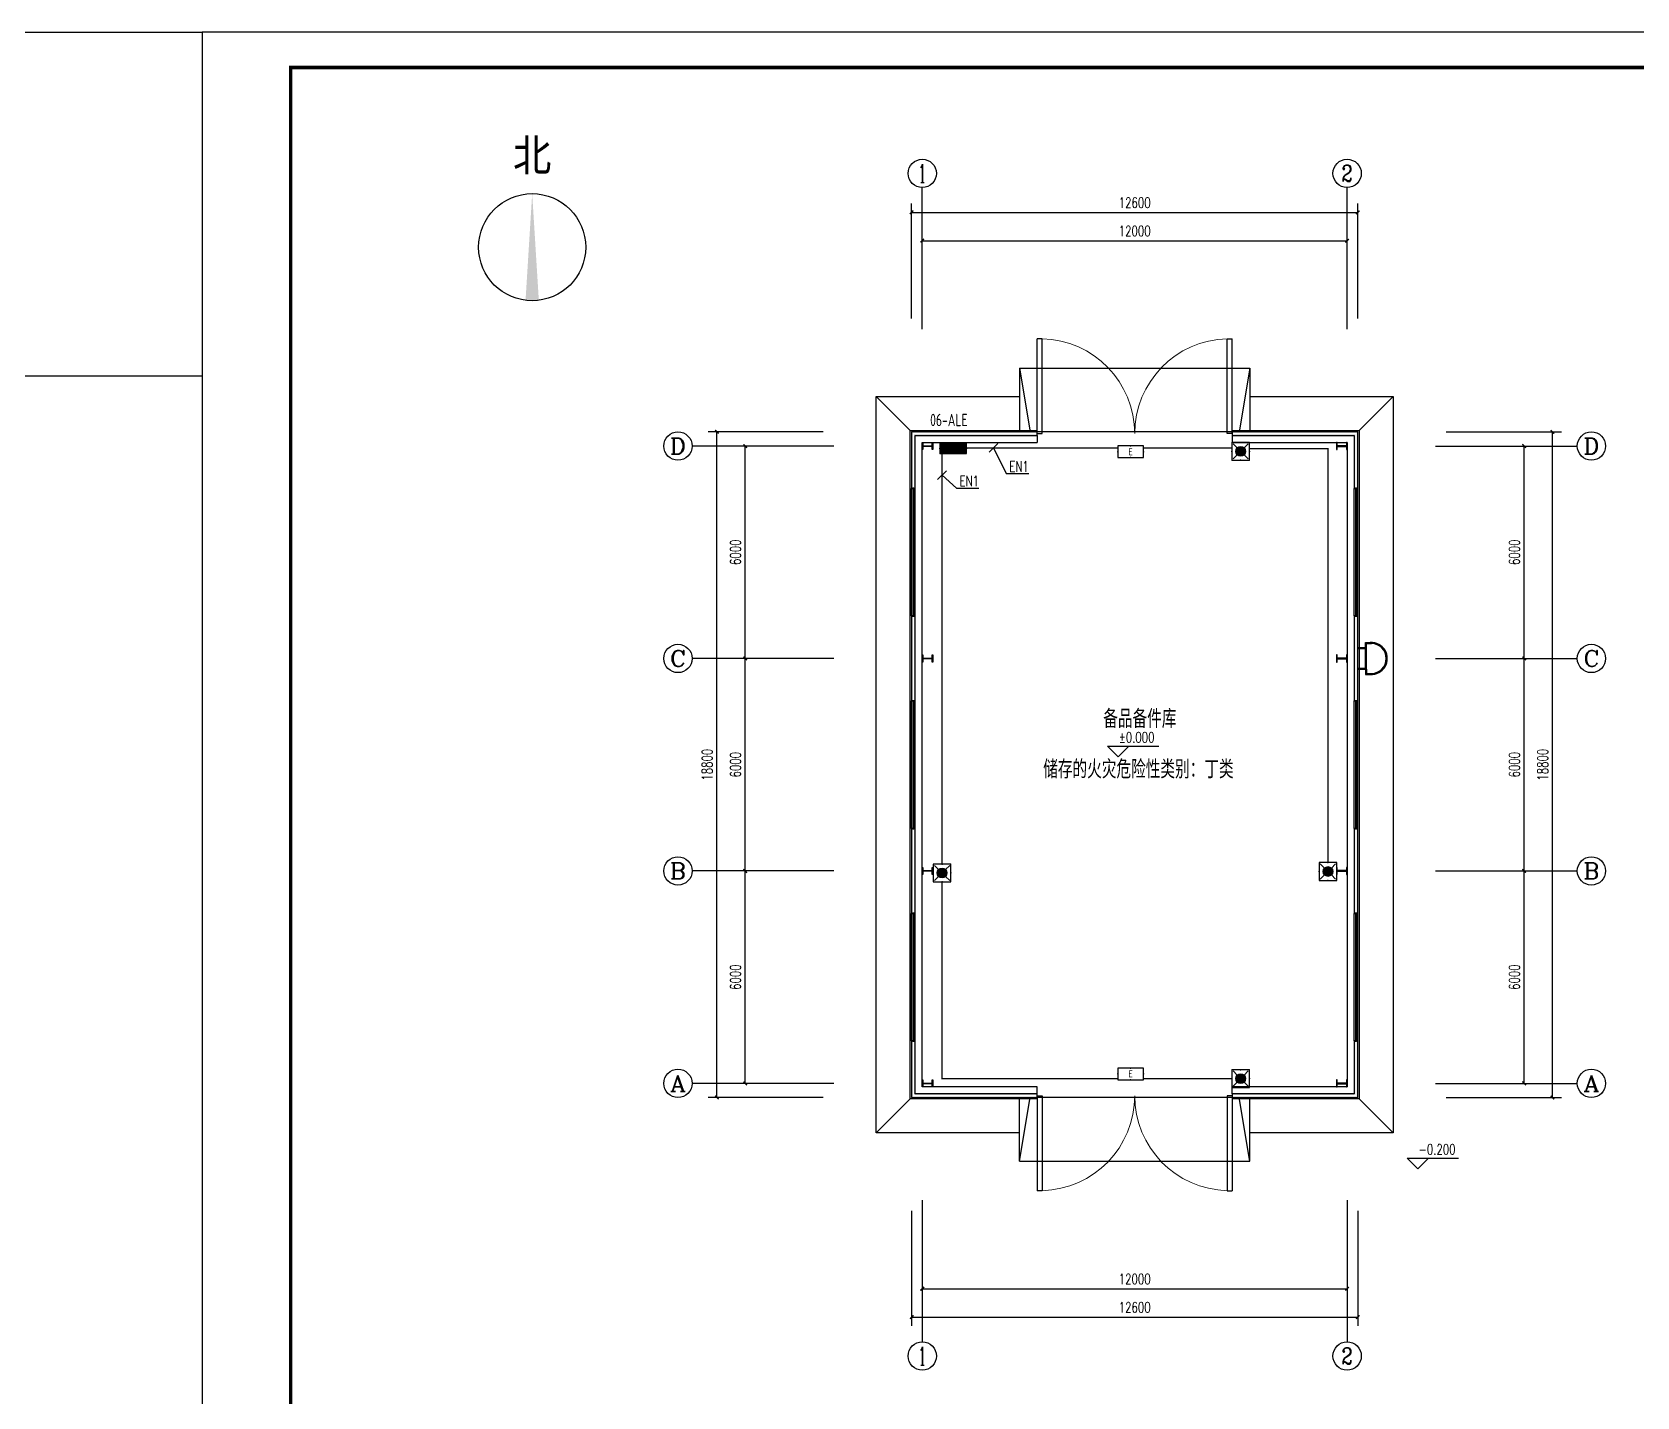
# Model space of a CAD drawing. Extents: x 4981409 to 5298492, y -444687 to -298607.
# Drawn here: x 5097755 to 5143081, y -409200 to -370654 of the extents above; entities that cross this region are included whole.
import ezdxf
from ezdxf.enums import TextEntityAlignment as Align

# ---------------------------------------------------------------- set-up
doc = ezdxf.new("R2010")
doc.units = 0
doc.header["$LTSCALE"] = 1000
doc.header["$MEASUREMENT"] = 0
doc.linetypes.add('DASH', pattern=[0.35, 0.25, -0.1])
doc.layers.get('0').update_dxf_attribs({"linetype": 'CONTINUOUS'})
doc.layers.get('Defpoints').update_dxf_attribs({"linetype": 'CONTINUOUS'})
for name, color, linetype in [('AXIS_TEXT', 7, 'CONTINUOUS'), ('DIM-照明', 3, 'CONTINUOUS'), ('EQUIP-照明', 3, 'CONTINUOUS'), ('EQUIP-箱柜', 3, 'CONTINUOUS'), ('PUB_TITLE', 4, 'CONTINUOUS'), ('WALL', 2, 'CONTINUOUS'), ('WIRE-照明', 1, 'CONTINUOUS'), ('建筑底图', 251, 'CONTINUOUS'), ('电气文字', 7, 'CONTINUOUS')]:
    doc.layers.add(name, color=color, linetype=linetype)
doc.styles.add('_HZTXT', font='txt.shx', dxfattribs={"width": 0.8, "bigfont": 'HZTXT.shx'})
doc.styles.add('_TCH_AXIS', font='COMPLEX', dxfattribs={"bigfont": 'GBCBIG'})
doc.styles.add('_TCH_DIM', font='SIMPLEX', dxfattribs={"bigfont": 'GBCBIG'})
doc.styles.add('_TCH_DIM_T3', font='SIMPLEX', dxfattribs={"width": 0.705882, "bigfont": 'GBCBIG'})
doc.styles.add('_TEL_DIM', font='sceie.shx', dxfattribs={"width": 0.8, "height": 3.5, "bigfont": 'sceic.shx'})
doc.styles.add('COMPLEX', font='COMPLEX')
doc.styles.add('HT', font='')
doc.styles.add('SCEI', font='sceie.shx', dxfattribs={"width": 0.75, "bigfont": 'sceic.shx'})
doc.styles.get('HT').set_extended_font_data('SimSun')
doc.dimstyles.new('_TCH_ARCH&&100', dxfattribs={"dimtxt": 297.5, "dimasz": 100, "dimexe": 250, "dimexo": 300, "dimgap": 126.25, "dimtad": 1, "dimdec": 0, "dimzin": 0, "dimdsep": 46, "dimtxsty": '_TCH_DIM_T3', "dimblk": 'ARCHTICK', "dimcen": 0.09, "dimclrt": 7, "dimazin": 2, "dimtfac": 1, "dimtdec": 0, "dimtix": 1, "dimtmove": 2, "dimatfit": 3, "dimfxl": 0, "dimtolj": 1, "dimtzin": 0, "dimarcsym": 0})

# ---------------------------------------------------------------- blocks, each defined once
blk = doc.blocks.new('$equip$00002604')
blk.add_hatch(color=256).paths.add_polyline_path([(0.275, 0.5, 1), (-0.274, 0.5, 1)])
for p, q in [((-0.429, 0.929), (-0.194, 0.694)), ((0.194, 0.694), (0.429, 0.929)), ((-0.429, 0.071), (-0.194, 0.306)), ((0.194, 0.306), (0.429, 0.071))]:
    blk.add_line(p, q)
at = {"const_width": 0.04}
blk.add_lwpolyline([(-0.5, 1), (-0.5, 0), (0.5, 0), (0.5, 1), (-0.5, 1), (-0.5, 0)], dxfattribs=at)
blk.add_lwpolyline([(-0.5, 1), (-0.5, 0), (0.5, 0), (0.5, 1)], close=True)
blk.add_circle((0, 0.5), 0.275)
for p in [(0, 1), (-0.5, 0.5), (0, 0), (0.5, 0.5)]:
    blk.add_point(p)
at = {"color": 7, "style": '_TEL_DIM', "flags": 1}
blk.add_attdef('A', text='', height=0.000025, dxfattribs=at).set_placement((0, 0), align=Align.MIDDLE_CENTER)
blk = doc.blocks.new('$equip$00002534')
for p, q in [((-0.72, 0.66), (-0.72, 0)), ((0.72, 0.66), (-0.72, 0.66)), ((-0.72, 0), (0.72, 0)), ((0.72, 0), (0.72, 0.66))]:
    blk.add_line(p, q)
at = {"const_width": 0.04}
blk.add_lwpolyline([(-0.72, 0.66), (-0.72, 0), (0.72, 0), (0.72, 0.66), (-0.72, 0.66), (-0.72, 0)], dxfattribs=at)
for p in [(-0.72, 0.33), (0, 0.66), (0, 0), (0.72, 0.33)]:
    blk.add_point(p)
at = {"color": 7, "style": '_TEL_DIM'}
blk.add_attdef('$TEXT$', text='', height=0.4, dxfattribs=at).set_placement((0, 0.33), align=Align.MIDDLE_CENTER)
at = {"color": 7, "style": '_TEL_DIM', "flags": 1}
blk.add_attdef('A', text='', height=0.00002, dxfattribs=at).set_placement((0, 0), align=Align.MIDDLE_CENTER)
blk = doc.blocks.new('*X17')
at = {"color": 0}
for p, q in [((-250, 33), (-83, 200)), ((-250, 68), (-118, 200)), ((-250, 104), (-154, 200)), ((-250, 139), (-189, 200)), ((-250, 174), (-224, 200)), ((-247, 0), (-47, 200)), ((-212, 0), (-12, 200)), ((-177, 0), (23, 200)), ((-141, 0), (59, 200)), ((-106, 0), (94, 200)), ((-71, 0), (129, 200)), ((-35, 0), (165, 200)), ((0, 0), (200, 200)), ((35, 0), (235, 200)), ((71, 0), (250, 179)), ((106, 0), (250, 144)), ((141, 0), (250, 109)), ((177, 0), (250, 73)), ((212, 0), (250, 38)), ((247, 0), (250, 3))]:
    blk.add_line(p, q, dxfattribs=at)
blk = doc.blocks.new('$equip$00002943')
for p, q in [((-0.75, 0.6), (-0.75, 0)), ((0.75, 0.6), (-0.75, 0.6)), ((-0.75, 0), (0.75, 0)), ((0.75, 0), (0.75, 0.6))]:
    blk.add_line(p, q)
for points, const_width in [([(-0.75, 0.3), (0.75, 0.3)], 0.6), ([(-0.75, 0.6), (-0.75, 0), (0.75, 0), (0.75, 0.6), (-0.75, 0.6), (-0.75, 0)], 0.04)]:
    blk.add_lwpolyline(points, dxfattribs=dict(const_width=const_width))
for p in [(-0.75, 0.3), (0, 0.6), (0, 0), (0.75, 0.3)]:
    blk.add_point(p)
at = {"xscale": 0.00300000000061118, "yscale": 0.00300000000061118, "zscale": 0.00300000000061118}
blk.add_blockref('*X17', (0, 0), dxfattribs=at)
at = {"color": 7, "style": '_TEL_DIM', "flags": 1}
for tag in ['A', 'REMARK']:
    blk.add_attdef(tag, text='', height=0.00002, dxfattribs=at).set_placement((0, 0), align=Align.MIDDLE_CENTER)
blk = doc.blocks.new('_NORTH')
blk.add_circle((0, 0), 1200)
blk.add_solid([(-1191, 149), (-1191, -149), (1200, 0)])
blk = doc.blocks.new('_AXISO')
blk.add_circle((0, 0), 0.5)
at = {"layer": 'AXIS_TEXT', "style": 'COMPLEX', "width": 1.041667}
blk.add_attdef('A', text='', height=0.56, dxfattribs=at).set_placement((-0.25, -0.28), (0.25, -0.28), align=Align.FIT)
blk = doc.blocks.new('_ArchTick')
at = {"color": 0, "linetype": 'ByBlock', "const_width": 0.4}
blk.add_lwpolyline([(-0.5, -0.5), (0.5, 0.5)], dxfattribs=at)
blk = doc.blocks.new('*D42')
at = {"layer": 'Defpoints', "color": 0, "transparency": 16777216}
for p in [(5117897, -394345), (5120397, -394345), (5120397, -400345)]:
    blk.add_point(p, dxfattribs=at)
at = {"layer": '建筑底图', "color": 0, "lineweight": -2, "transparency": 16777216}
for p, q in [((5120097, -394345), (5117647, -394345)), ((5117897, -400345), (5117897, -394345)), ((5120097, -400345), (5117647, -400345))]:
    blk.add_line(p, q, dxfattribs=at)
at = {"layer": '建筑底图', "color": 0, "lineweight": -2, "transparency": 16777216, "xscale": 100, "yscale": 100, "zscale": 100}
for p, rotation in [((5117897, -394345), 90), ((5117897, -400345), 270)]:
    blk.add_blockref('_ArchTick', p, dxfattribs=dict(at, rotation=rotation))
at = {"layer": '建筑底图', "color": 7, "transparency": 16777216, "insert": (5117622, -397345), "char_height": 297.5, "attachment_point": 5, "rotation": 90, "style": '_TCH_DIM_T3'}
blk.add_mtext('\\A1;6000', dxfattribs=at)
blk = doc.blocks.new('*D43')
at = {"layer": 'Defpoints', "color": 0, "transparency": 16777216}
for p in [(5117897, -388345), (5120397, -388345), (5120397, -394345)]:
    blk.add_point(p, dxfattribs=at)
at = {"layer": '建筑底图', "color": 0, "lineweight": -2, "transparency": 16777216}
for p, q in [((5120097, -388345), (5117647, -388345)), ((5117897, -394345), (5117897, -388345)), ((5120097, -394345), (5117647, -394345))]:
    blk.add_line(p, q, dxfattribs=at)
at = {"layer": '建筑底图', "color": 0, "lineweight": -2, "transparency": 16777216, "xscale": 100, "yscale": 100, "zscale": 100}
for p, rotation in [((5117897, -388345), 90), ((5117897, -394345), 270)]:
    blk.add_blockref('_ArchTick', p, dxfattribs=dict(at, rotation=rotation))
at = {"layer": '建筑底图', "color": 7, "transparency": 16777216, "insert": (5117622, -391345), "char_height": 297.5, "attachment_point": 5, "rotation": 90, "style": '_TCH_DIM_T3'}
blk.add_mtext('\\A1;6000', dxfattribs=at)
blk = doc.blocks.new('*D44')
at = {"layer": 'Defpoints', "color": 0, "transparency": 16777216}
for p in [(5117897, -382345), (5120397, -382345), (5120397, -388345)]:
    blk.add_point(p, dxfattribs=at)
at = {"layer": '建筑底图', "color": 0, "lineweight": -2, "transparency": 16777216}
for p, q in [((5120097, -382345), (5117647, -382345)), ((5117897, -388345), (5117897, -382345)), ((5120097, -388345), (5117647, -388345))]:
    blk.add_line(p, q, dxfattribs=at)
at = {"layer": '建筑底图', "color": 0, "lineweight": -2, "transparency": 16777216, "xscale": 100, "yscale": 100, "zscale": 100}
for p, rotation in [((5117897, -382345), 90), ((5117897, -388345), 270)]:
    blk.add_blockref('_ArchTick', p, dxfattribs=dict(at, rotation=rotation))
at = {"layer": '建筑底图', "color": 7, "transparency": 16777216, "insert": (5117622, -385345), "char_height": 297.5, "attachment_point": 5, "rotation": 90, "style": '_TCH_DIM_T3'}
blk.add_mtext('\\A1;6000', dxfattribs=at)
blk = doc.blocks.new('*D45')
at = {"layer": 'Defpoints', "color": 0, "transparency": 16777216}
for p in [(5117097, -381945), (5120397, -381945), (5120397, -400745)]:
    blk.add_point(p, dxfattribs=at)
at = {"layer": '建筑底图', "color": 0, "lineweight": -2, "transparency": 16777216}
for p, q in [((5120097, -381945), (5116847, -381945)), ((5117097, -400745), (5117097, -381945)), ((5120097, -400745), (5116847, -400745))]:
    blk.add_line(p, q, dxfattribs=at)
at = {"layer": '建筑底图', "color": 0, "lineweight": -2, "transparency": 16777216, "xscale": 100, "yscale": 100, "zscale": 100}
for p, rotation in [((5117097, -381945), 90), ((5117097, -400745), 270)]:
    blk.add_blockref('_ArchTick', p, dxfattribs=dict(at, rotation=rotation))
at = {"layer": '建筑底图', "color": 7, "transparency": 16777216, "insert": (5116822, -391345), "char_height": 297.5, "attachment_point": 5, "rotation": 90, "style": '_TCH_DIM_T3'}
blk.add_mtext('\\A1;18800', dxfattribs=at)
blk = doc.blocks.new('*D46')
at = {"layer": 'Defpoints', "color": 0, "transparency": 16777216}
for p in [(5137397, -394345), (5139897, -394345), (5137397, -400345)]:
    blk.add_point(p, dxfattribs=at)
at = {"layer": '建筑底图', "color": 0, "lineweight": -2, "transparency": 16777216}
for p, q in [((5137697, -394345), (5140147, -394345)), ((5139897, -400345), (5139897, -394345)), ((5137697, -400345), (5140147, -400345))]:
    blk.add_line(p, q, dxfattribs=at)
at = {"layer": '建筑底图', "color": 0, "lineweight": -2, "transparency": 16777216, "xscale": 100, "yscale": 100, "zscale": 100}
for p, rotation in [((5139897, -394345), 90), ((5139897, -400345), 270)]:
    blk.add_blockref('_ArchTick', p, dxfattribs=dict(at, rotation=rotation))
at = {"layer": '建筑底图', "color": 7, "transparency": 16777216, "insert": (5139622, -397345), "char_height": 297.5, "attachment_point": 5, "rotation": 90, "style": '_TCH_DIM_T3'}
blk.add_mtext('\\A1;6000', dxfattribs=at)
blk = doc.blocks.new('*D47')
at = {"layer": 'Defpoints', "color": 0, "transparency": 16777216}
for p in [(5137397, -388345), (5139897, -388345), (5137397, -394345)]:
    blk.add_point(p, dxfattribs=at)
at = {"layer": '建筑底图', "color": 0, "lineweight": -2, "transparency": 16777216}
for p, q in [((5137697, -388345), (5140147, -388345)), ((5139897, -394345), (5139897, -388345)), ((5137697, -394345), (5140147, -394345))]:
    blk.add_line(p, q, dxfattribs=at)
at = {"layer": '建筑底图', "color": 0, "lineweight": -2, "transparency": 16777216, "xscale": 100, "yscale": 100, "zscale": 100}
for p, rotation in [((5139897, -388345), 90), ((5139897, -394345), 270)]:
    blk.add_blockref('_ArchTick', p, dxfattribs=dict(at, rotation=rotation))
at = {"layer": '建筑底图', "color": 7, "transparency": 16777216, "insert": (5139622, -391345), "char_height": 297.5, "attachment_point": 5, "rotation": 90, "style": '_TCH_DIM_T3'}
blk.add_mtext('\\A1;6000', dxfattribs=at)
blk = doc.blocks.new('*D48')
at = {"layer": 'Defpoints', "color": 0, "transparency": 16777216}
for p in [(5137397, -382345), (5139897, -382345), (5137397, -388345)]:
    blk.add_point(p, dxfattribs=at)
at = {"layer": '建筑底图', "color": 0, "lineweight": -2, "transparency": 16777216}
for p, q in [((5137697, -382345), (5140147, -382345)), ((5139897, -388345), (5139897, -382345)), ((5137697, -388345), (5140147, -388345))]:
    blk.add_line(p, q, dxfattribs=at)
at = {"layer": '建筑底图', "color": 0, "lineweight": -2, "transparency": 16777216, "xscale": 100, "yscale": 100, "zscale": 100}
for p, rotation in [((5139897, -382345), 90), ((5139897, -388345), 270)]:
    blk.add_blockref('_ArchTick', p, dxfattribs=dict(at, rotation=rotation))
at = {"layer": '建筑底图', "color": 7, "transparency": 16777216, "insert": (5139622, -385345), "char_height": 297.5, "attachment_point": 5, "rotation": 90, "style": '_TCH_DIM_T3'}
blk.add_mtext('\\A1;6000', dxfattribs=at)
blk = doc.blocks.new('*D49')
at = {"layer": 'Defpoints', "color": 0, "transparency": 16777216}
for p in [(5137397, -381945), (5140697, -381945), (5137397, -400745)]:
    blk.add_point(p, dxfattribs=at)
at = {"layer": '建筑底图', "color": 0, "lineweight": -2, "transparency": 16777216}
for p, q in [((5137697, -381945), (5140947, -381945)), ((5140697, -400745), (5140697, -381945)), ((5137697, -400745), (5140947, -400745))]:
    blk.add_line(p, q, dxfattribs=at)
at = {"layer": '建筑底图', "color": 0, "lineweight": -2, "transparency": 16777216, "xscale": 100, "yscale": 100, "zscale": 100}
for p, rotation in [((5140697, -381945), 90), ((5140697, -400745), 270)]:
    blk.add_blockref('_ArchTick', p, dxfattribs=dict(at, rotation=rotation))
at = {"layer": '建筑底图', "color": 7, "transparency": 16777216, "insert": (5140422, -391345), "char_height": 297.5, "attachment_point": 5, "rotation": 90, "style": '_TCH_DIM_T3'}
blk.add_mtext('\\A1;18800', dxfattribs=at)
blk = doc.blocks.new('$TCHSYS$WIN2D')
for p, q in [((-0.5, 0.5), (0.5, 0.5)), ((-0.5, 0.5), (-0.5, -0.5)), ((0.5, 0.5), (0.5, -0.5)), ((0.5, 0.167), (-0.5, 0.167)), ((0.5, -0.167), (-0.5, -0.167)), ((-0.5, -0.5), (0.5, -0.5))]:
    blk.add_line(p, q)
blk = doc.blocks.new('$DorLib2D$00000002')
for p, q in [((-0.5, 0), (-0.5, 0.4875)), ((-0.475, 0.4875), (-0.5, 0.4875)), ((-0.475, 0), (-0.475, 0.4875)), ((0.475, 0), (0.475, 0.4875)), ((0.475, 0.4875), (0.5, 0.4875)), ((0.5, 0), (0.5, 0.4875)), ((-0.5, 0), (-0.475, 0)), ((0.5, 0), (0.475, 0))]:
    blk.add_line(p, q)
at = {"lineweight": 13}
for centre, start, end in [((-0.4875, 0), 0, 88.53072), ((0.4875, 0), 91.46928, 180)]:
    blk.add_arc(centre, 0.4875, start, end, dxfattribs=at)
blk = doc.blocks.new('*D38')
at = {"layer": 'Defpoints', "color": 0, "transparency": 16777216}
for p in [(5134897, -376545), (5122897, -379045), (5134897, -379045)]:
    blk.add_point(p, dxfattribs=at)
at = {"layer": '建筑底图', "color": 0, "lineweight": -2, "transparency": 16777216}
for p, q in [((5122897, -378745), (5122897, -376295)), ((5122897, -376545), (5134897, -376545)), ((5134897, -378745), (5134897, -376295))]:
    blk.add_line(p, q, dxfattribs=at)
at = {"layer": '建筑底图', "color": 0, "lineweight": -2, "transparency": 16777216, "xscale": 100, "yscale": 100, "zscale": 100, "rotation": 180}
blk.add_blockref('_ArchTick', (5122897, -376545), dxfattribs=at)
at = {"layer": '建筑底图', "color": 0, "lineweight": -2, "transparency": 16777216, "xscale": 100, "yscale": 100, "zscale": 100}
blk.add_blockref('_ArchTick', (5134897, -376545), dxfattribs=at)
at = {"layer": '建筑底图', "color": 7, "transparency": 16777216, "insert": (5128897, -376270), "char_height": 297.5, "attachment_point": 5, "style": '_TCH_DIM_T3'}
blk.add_mtext('\\A1;12000', dxfattribs=at)
blk = doc.blocks.new('*D39')
at = {"layer": 'Defpoints', "color": 0, "transparency": 16777216}
for p in [(5135197, -375745), (5122597, -379045), (5135197, -379045)]:
    blk.add_point(p, dxfattribs=at)
at = {"layer": '建筑底图', "color": 0, "lineweight": -2, "transparency": 16777216}
for p, q in [((5122597, -378745), (5122597, -375495)), ((5122597, -375745), (5135197, -375745)), ((5135197, -378745), (5135197, -375495))]:
    blk.add_line(p, q, dxfattribs=at)
at = {"layer": '建筑底图', "color": 0, "lineweight": -2, "transparency": 16777216, "xscale": 100, "yscale": 100, "zscale": 100, "rotation": 180}
blk.add_blockref('_ArchTick', (5122597, -375745), dxfattribs=at)
at = {"layer": '建筑底图', "color": 0, "lineweight": -2, "transparency": 16777216, "xscale": 100, "yscale": 100, "zscale": 100}
blk.add_blockref('_ArchTick', (5135197, -375745), dxfattribs=at)
at = {"layer": '建筑底图', "color": 7, "transparency": 16777216, "insert": (5128897, -375470), "char_height": 297.5, "attachment_point": 5, "style": '_TCH_DIM_T3'}
blk.add_mtext('\\A1;12600', dxfattribs=at)
blk = doc.blocks.new('*D40')
at = {"layer": 'Defpoints', "color": 0, "transparency": 16777216}
for p in [(5122897, -403645), (5134897, -403645), (5134897, -406145)]:
    blk.add_point(p, dxfattribs=at)
at = {"layer": '建筑底图', "color": 0, "lineweight": -2, "transparency": 16777216}
for p, q in [((5122897, -403945), (5122897, -406395)), ((5134897, -403945), (5134897, -406395)), ((5122897, -406145), (5134897, -406145))]:
    blk.add_line(p, q, dxfattribs=at)
at = {"layer": '建筑底图', "color": 0, "lineweight": -2, "transparency": 16777216, "xscale": 100, "yscale": 100, "zscale": 100, "rotation": 180}
blk.add_blockref('_ArchTick', (5122897, -406145), dxfattribs=at)
at = {"layer": '建筑底图', "color": 0, "lineweight": -2, "transparency": 16777216, "xscale": 100, "yscale": 100, "zscale": 100}
blk.add_blockref('_ArchTick', (5134897, -406145), dxfattribs=at)
at = {"layer": '建筑底图', "color": 7, "transparency": 16777216, "insert": (5128897, -405870), "char_height": 297.5, "attachment_point": 5, "style": '_TCH_DIM_T3'}
blk.add_mtext('\\A1;12000', dxfattribs=at)
blk = doc.blocks.new('*D41')
at = {"layer": 'Defpoints', "color": 0, "transparency": 16777216}
for p in [(5122597, -403645), (5135197, -403645), (5135197, -406945)]:
    blk.add_point(p, dxfattribs=at)
at = {"layer": '建筑底图', "color": 0, "lineweight": -2, "transparency": 16777216}
for p, q in [((5122597, -403945), (5122597, -407195)), ((5135197, -403945), (5135197, -407195)), ((5122597, -406945), (5135197, -406945))]:
    blk.add_line(p, q, dxfattribs=at)
at = {"layer": '建筑底图', "color": 0, "lineweight": -2, "transparency": 16777216, "xscale": 100, "yscale": 100, "zscale": 100, "rotation": 180}
blk.add_blockref('_ArchTick', (5122597, -406945), dxfattribs=at)
at = {"layer": '建筑底图', "color": 0, "lineweight": -2, "transparency": 16777216, "xscale": 100, "yscale": 100, "zscale": 100}
blk.add_blockref('_ArchTick', (5135197, -406945), dxfattribs=at)
at = {"layer": '建筑底图', "color": 7, "transparency": 16777216, "insert": (5128897, -406670), "char_height": 297.5, "attachment_point": 5, "style": '_TCH_DIM_T3'}
blk.add_mtext('\\A1;12600', dxfattribs=at)

msp = doc.modelspace()

# ---------------------------------------------------------------- hatches: boundary and pattern name
at = {"layer": '建筑底图'}
for points in [[(5122597.1, -381944.9), (5122597.1, -383544.9), (5122627.1, -383514.9), (5122627.1, -381974.9)], [(5126147.1, -381944.9), (5122597.1, -381944.9), (5122627.1, -381974.9), (5126117.1, -381974.9)], [(5122697.1, -383544.9), (5122697.1, -382044.9), (5122667.1, -382014.9), (5122667.1, -383514.9)], [(5122697.1, -382044.9), (5126147.1, -382044.9), (5126117.1, -382014.9), (5122667.1, -382014.9)], [(5126147.1, -382044.9), (5126147.1, -381944.9), (5126117.1, -381974.9), (5126117.1, -382014.9)], [(5135197.1, -381944.9), (5131647.1, -381944.9), (5131677.1, -381974.9), (5135167.1, -381974.9)], [(5131647.1, -381944.9), (5131647.1, -382044.9), (5131677.1, -382014.9), (5131677.1, -381974.9)], [(5131647.1, -382044.9), (5135097.1, -382044.9), (5135127.1, -382014.9), (5131677.1, -382014.9)], [(5135097.1, -382044.9), (5135097.1, -383544.9), (5135127.1, -383514.9), (5135127.1, -382014.9)], [(5135197.1, -383544.9), (5135197.1, -381944.9), (5135167.1, -381974.9), (5135167.1, -383514.9)], [(5123181.1, -382334.9), (5123181.1, -382244.9), (5123197.1, -382244.9), (5123197.1, -382444.9), (5123181.1, -382444.9), (5123181.1, -382354.9), (5122913.1, -382354.9), (5122913.1, -382444.9), (5122897.1, -382444.9), (5122897.1, -382244.9), (5122913.1, -382244.9), (5122913.1, -382334.9)], [(5134613.1, -382334.9), (5134613.1, -382244.9), (5134597.1, -382244.9), (5134597.1, -382444.9), (5134613.1, -382444.9), (5134613.1, -382354.9), (5134881.1, -382354.9), (5134881.1, -382444.9), (5134897.1, -382444.9), (5134897.1, -382244.9), (5134881.1, -382244.9), (5134881.1, -382334.9)], [(5122597.1, -383544.9), (5122697.1, -383544.9), (5122667.1, -383514.9), (5122627.1, -383514.9)], [(5135097.1, -383544.9), (5135197.1, -383544.9), (5135167.1, -383514.9), (5135127.1, -383514.9)], [(5122697.1, -387144.9), (5122597.1, -387144.9), (5122627.1, -387174.9), (5122667.1, -387174.9)], [(5122597.1, -387144.9), (5122597.1, -389544.9), (5122627.1, -389514.9), (5122627.1, -387174.9)], [(5122697.1, -389544.9), (5122697.1, -387144.9), (5122667.1, -387174.9), (5122667.1, -389514.9)], [(5135197.1, -387144.9), (5135097.1, -387144.9), (5135127.1, -387174.9), (5135167.1, -387174.9)], [(5135097.1, -387144.9), (5135097.1, -389544.9), (5135127.1, -389514.9), (5135127.1, -387174.9)], [(5135197.1, -389544.9), (5135197.1, -387144.9), (5135167.1, -387174.9), (5135167.1, -389514.9)], [(5123181.1, -388334.9), (5123181.1, -388244.9), (5123197.1, -388244.9), (5123197.1, -388444.9), (5123181.1, -388444.9), (5123181.1, -388354.9), (5122913.1, -388354.9), (5122913.1, -388444.9), (5122897.1, -388444.9), (5122897.1, -388244.9), (5122913.1, -388244.9), (5122913.1, -388334.9)], [(5134613.1, -388334.9), (5134613.1, -388244.9), (5134597.1, -388244.9), (5134597.1, -388444.9), (5134613.1, -388444.9), (5134613.1, -388354.9), (5134881.1, -388354.9), (5134881.1, -388444.9), (5134897.1, -388444.9), (5134897.1, -388244.9), (5134881.1, -388244.9), (5134881.1, -388334.9)], [(5122597.1, -389544.9), (5122697.1, -389544.9), (5122667.1, -389514.9), (5122627.1, -389514.9)], [(5135097.1, -389544.9), (5135197.1, -389544.9), (5135167.1, -389514.9), (5135127.1, -389514.9)], [(5122697.1, -393144.9), (5122597.1, -393144.9), (5122627.1, -393174.9), (5122667.1, -393174.9)], [(5122597.1, -393144.9), (5122597.1, -395544.9), (5122627.1, -395514.9), (5122627.1, -393174.9)], [(5122697.1, -395544.9), (5122697.1, -393144.9), (5122667.1, -393174.9), (5122667.1, -395514.9)], [(5135197.1, -393144.9), (5135097.1, -393144.9), (5135127.1, -393174.9), (5135167.1, -393174.9)], [(5135097.1, -393144.9), (5135097.1, -395544.9), (5135127.1, -395514.9), (5135127.1, -393174.9)], [(5135197.1, -395544.9), (5135197.1, -393144.9), (5135167.1, -393174.9), (5135167.1, -395514.9)], [(5123181.1, -394334.9), (5123181.1, -394244.9), (5123197.1, -394244.9), (5123197.1, -394444.9), (5123181.1, -394444.9), (5123181.1, -394354.9), (5122913.1, -394354.9), (5122913.1, -394444.9), (5122897.1, -394444.9), (5122897.1, -394244.9), (5122913.1, -394244.9), (5122913.1, -394334.9)], [(5134613.1, -394334.9), (5134613.1, -394244.9), (5134597.1, -394244.9), (5134597.1, -394444.9), (5134613.1, -394444.9), (5134613.1, -394354.9), (5134881.1, -394354.9), (5134881.1, -394444.9), (5134897.1, -394444.9), (5134897.1, -394244.9), (5134881.1, -394244.9), (5134881.1, -394334.9)], [(5122597.1, -395544.9), (5122697.1, -395544.9), (5122667.1, -395514.9), (5122627.1, -395514.9)], [(5135097.1, -395544.9), (5135197.1, -395544.9), (5135167.1, -395514.9), (5135127.1, -395514.9)], [(5122697.1, -399144.9), (5122597.1, -399144.9), (5122627.1, -399174.9), (5122667.1, -399174.9)], [(5122597.1, -399144.9), (5122597.1, -400744.9), (5122627.1, -400714.9), (5122627.1, -399174.9)], [(5122697.1, -400644.9), (5122697.1, -399144.9), (5122667.1, -399174.9), (5122667.1, -400674.9)], [(5135197.1, -399144.9), (5135097.1, -399144.9), (5135127.1, -399174.9), (5135167.1, -399174.9)], [(5135097.1, -399144.9), (5135097.1, -400644.9), (5135127.1, -400674.9), (5135127.1, -399174.9)], [(5135197.1, -400744.9), (5135197.1, -399144.9), (5135167.1, -399174.9), (5135167.1, -400714.9)], [(5126147.1, -400644.9), (5122697.1, -400644.9), (5122667.1, -400674.9), (5126117.1, -400674.9)], [(5123181.1, -400334.9), (5123181.1, -400244.9), (5123197.1, -400244.9), (5123197.1, -400444.9), (5123181.1, -400444.9), (5123181.1, -400354.9), (5122913.1, -400354.9), (5122913.1, -400444.9), (5122897.1, -400444.9), (5122897.1, -400244.9), (5122913.1, -400244.9), (5122913.1, -400334.9)], [(5126147.1, -400744.9), (5126147.1, -400644.9), (5126117.1, -400674.9), (5126117.1, -400714.9)], [(5135097.1, -400644.9), (5131647.1, -400644.9), (5131677.1, -400674.9), (5135127.1, -400674.9)], [(5131647.1, -400644.9), (5131647.1, -400744.9), (5131677.1, -400714.9), (5131677.1, -400674.9)], [(5134613.1, -400334.9), (5134613.1, -400244.9), (5134597.1, -400244.9), (5134597.1, -400444.9), (5134613.1, -400444.9), (5134613.1, -400354.9), (5134881.1, -400354.9), (5134881.1, -400444.9), (5134897.1, -400444.9), (5134897.1, -400244.9), (5134881.1, -400244.9), (5134881.1, -400334.9)], [(5122597.1, -400744.9), (5126147.1, -400744.9), (5126117.1, -400714.9), (5122627.1, -400714.9)], [(5131647.1, -400744.9), (5135197.1, -400744.9), (5135167.1, -400714.9), (5131677.1, -400714.9)]]:
    msp.add_hatch(color=256, dxfattribs=at).paths.add_polyline_path(points)

# ---------------------------------------------------------------- linework, layer by layer
at = {"layer": 'DIM-照明', "color": 0}
for p, q in [((5125029.7, -382274.2), (5124782.3, -382521.7)), ((5123331.1, -383293.8), (5123578.6, -383046.3))]:
    msp.add_line(p, q, dxfattribs=at)
for points in [[(5124906, -382397.9), (5125269.1, -383119.9)], [(5123454.9, -383170), (5123862.9, -383531.3)], [(5125269.1, -383119.9), (5125904.1, -383119.9)], [(5123862.9, -383531.3), (5124497.9, -383531.3)]]:
    msp.add_lwpolyline(points, dxfattribs=at)
at = {"layer": 'PUB_TITLE', "color": 4}
msp.add_lwpolyline([(5102557, -430054), (5186657, -430054), (5186657, -370654), (5102557, -370654)], close=True, dxfattribs=at)
at = {"layer": 'PUB_TITLE', "color": 4, "const_width": 100}
msp.add_lwpolyline([(5105057, -429054), (5185657, -429054), (5185657, -371654), (5105057, -371654)], close=True, dxfattribs=at)
at = {"layer": 'WALL', "color": 1, "ltscale": 10}
msp.add_lwpolyline([(5089825.3, -370654), (5102557, -370654), (5102557, -380369), (5089825.3, -380369)], close=True, dxfattribs=at)
at = {"layer": 'WIRE-照明', "linetype": 'DASH', "const_width": 39.9}
msp.add_lwpolyline([(5123456.9, -394151.4), (5123454.7, -382554.8)], dxfattribs=at)
at = {"layer": 'WIRE-照明', "color": 1, "linetype": 'DASH', "const_width": 39.9}
for points in [[(5124142.6, -382398.1), (5128422.5, -382397.3)], [(5129142.5, -382397.3), (5131639.5, -382397.3)], [(5134354.2, -394110.8), (5134354.2, -382422.5), (5132139.5, -382422.5)], [(5128422.5, -400209.2), (5123456.9, -400209.2), (5123456.9, -394651.4)], [(5131639.5, -400209.2), (5129142.5, -400209.2)]]:
    msp.add_lwpolyline(points, dxfattribs=at)
at = {"layer": '建筑底图'}
for p, q in [((5122897.1, -379044.9), (5122897.1, -375044.9)), ((5134897.1, -379044.9), (5134897.1, -375044.9)), ((5125647.1, -380144.9), (5132147.1, -380144.9)), ((5125647.1, -380144.9), (5125947.1, -381944.9)), ((5125647.1, -380144.9), (5125647.1, -381944.9)), ((5132147.1, -380144.9), (5131847.1, -381944.9)), ((5132147.1, -380144.9), (5132147.1, -381944.9)), ((5122557.1, -381904.9), (5121597.1, -380944.9)), ((5135237.1, -381904.9), (5136197.1, -380944.9)), ((5122597.1, -381944.9), (5122597.1, -383544.9)), ((5126147.1, -381944.9), (5122597.1, -381944.9)), ((5122697.1, -383544.9), (5122697.1, -382044.9)), ((5122697.1, -382044.9), (5126147.1, -382044.9)), ((5126147.1, -381944.9), (5126147.1, -381904.9)), ((5131647.1, -381944.9), (5126147.1, -381944.9)), ((5126147.1, -382044.9), (5126147.1, -381944.9)), ((5126147.1, -382044.9), (5126147.1, -382244.9)), ((5131647.1, -381944.9), (5131647.1, -381904.9)), ((5135197.1, -381944.9), (5131647.1, -381944.9)), ((5131647.1, -381944.9), (5131647.1, -382044.9)), ((5131647.1, -382044.9), (5131647.1, -382244.9)), ((5131647.1, -382044.9), (5135097.1, -382044.9)), ((5135097.1, -382044.9), (5135097.1, -383544.9)), ((5135197.1, -383544.9), (5135197.1, -381944.9)), ((5120397.1, -382344.9), (5116397.1, -382344.9)), ((5137397.1, -382344.9), (5141397.1, -382344.9)), ((5122597.1, -383544.9), (5122697.1, -383544.9)), ((5135097.1, -383544.9), (5135197.1, -383544.9)), ((5122697.1, -387144.9), (5122597.1, -387144.9)), ((5122597.1, -387144.9), (5122597.1, -389544.9)), ((5122697.1, -389544.9), (5122697.1, -387144.9)), ((5135197.1, -387144.9), (5135097.1, -387144.9)), ((5135097.1, -387144.9), (5135097.1, -389544.9)), ((5135197.1, -389544.9), (5135197.1, -387144.9)), ((5135417.1, -387895.9), (5135597.1, -387895.9)), ((5135417.1, -388044.9), (5135417.1, -387895.9)), ((5135447.1, -387924.9), (5135582.3, -387924.9)), ((5135447.1, -388044.9), (5135447.1, -387924.9)), ((5120397.1, -388344.9), (5116397.1, -388344.9)), ((5137397.1, -388344.9), (5141397.1, -388344.9)), ((5135417.1, -388644.9), (5135417.1, -388793.9)), ((5135417.1, -388793.9), (5135597.1, -388793.9)), ((5135447.1, -388644.9), (5135447.1, -388764.9)), ((5135447.1, -388764.9), (5135582.3, -388764.9)), ((5122597.1, -389544.9), (5122697.1, -389544.9)), ((5135097.1, -389544.9), (5135197.1, -389544.9)), ((5128427.4, -391125.4), (5128127.4, -390825.4)), ((5128127.4, -390825.4), (5129577.4, -390825.4)), ((5128427.4, -391125.4), (5128727.4, -390825.4)), ((5122697.1, -393144.9), (5122597.1, -393144.9)), ((5122597.1, -393144.9), (5122597.1, -395544.9)), ((5122697.1, -395544.9), (5122697.1, -393144.9)), ((5135197.1, -393144.9), (5135097.1, -393144.9)), ((5135097.1, -393144.9), (5135097.1, -395544.9)), ((5135197.1, -395544.9), (5135197.1, -393144.9)), ((5120397.1, -394344.9), (5116397.1, -394344.9)), ((5137397.1, -394344.9), (5141397.1, -394344.9)), ((5122597.1, -395544.9), (5122697.1, -395544.9)), ((5135097.1, -395544.9), (5135197.1, -395544.9)), ((5122697.1, -399144.9), (5122597.1, -399144.9)), ((5122597.1, -399144.9), (5122597.1, -400744.9)), ((5122697.1, -400644.9), (5122697.1, -399144.9)), ((5135197.1, -399144.9), (5135097.1, -399144.9)), ((5135097.1, -399144.9), (5135097.1, -400644.9)), ((5135197.1, -400744.9), (5135197.1, -399144.9)), ((5120397.1, -400344.9), (5116397.1, -400344.9)), ((5126147.1, -400644.9), (5122697.1, -400644.9)), ((5126147.1, -400644.9), (5126147.1, -400444.9)), ((5126147.1, -400744.9), (5126147.1, -400644.9)), ((5131647.1, -400644.9), (5131647.1, -400444.9)), ((5135097.1, -400644.9), (5131647.1, -400644.9)), ((5131647.1, -400644.9), (5131647.1, -400744.9)), ((5137397.1, -400344.9), (5141397.1, -400344.9)), ((5122557.1, -400784.9), (5121597.1, -401744.9)), ((5122597.1, -400744.9), (5126147.1, -400744.9)), ((5125647.1, -402544.9), (5125947.1, -400744.9)), ((5125647.1, -402544.9), (5125647.1, -400744.9)), ((5126147.1, -400744.9), (5126147.1, -400784.9)), ((5131647.1, -400744.9), (5126147.1, -400744.9)), ((5131647.1, -400744.9), (5131647.1, -400784.9)), ((5131647.1, -400744.9), (5135197.1, -400744.9)), ((5132147.1, -402544.9), (5131847.1, -400744.9)), ((5132147.1, -402544.9), (5132147.1, -400744.9)), ((5135237.1, -400784.9), (5136197.1, -401744.9)), ((5136895.7, -402761.3), (5136595.7, -402461.3)), ((5136595.7, -402461.3), (5138045.7, -402461.3)), ((5136895.7, -402761.3), (5137195.7, -402461.3)), ((5125647.1, -402544.9), (5132147.1, -402544.9)), ((5122897.1, -403644.9), (5122897.1, -407644.9)), ((5134897.1, -403644.9), (5134897.1, -407644.9))]:
    msp.add_line(p, q, dxfattribs=at)
for points in [[(5125647.1, -401744.9), (5121597.1, -401744.9), (5121597.1, -380944.9), (5125647.1, -380944.9)], [(5132147.1, -380944.9), (5136197.1, -380944.9), (5136197.1, -401744.9), (5132147.1, -401744.9)], [(5126147.1, -400784.9), (5122557.1, -400784.9), (5122557.1, -381904.9), (5126147.1, -381904.9)], [(5131647.1, -381904.9), (5135237.1, -381904.9), (5135237.1, -400784.9), (5131647.1, -400784.9)], [(5126147.1, -400444.9), (5122897.1, -400444.9), (5122897.1, -382244.9), (5126147.1, -382244.9)], [(5131647.1, -382244.9), (5134897.1, -382244.9), (5134897.1, -400444.9), (5131647.1, -400444.9)], [(5135197.1, -388644.9), (5135447.1, -388644.9), (5135447.1, -388044.9), (5135197.1, -388044.9)], [(5135197.1, -388614.9), (5135417.1, -388614.9), (5135417.1, -388074.9), (5135197.1, -388074.9)]]:
    msp.add_lwpolyline(points, dxfattribs=at)
for points in [[(5122897.1, -382444.9), (5122897.1, -382244.9), (5122913.1, -382244.9), (5122913.1, -382334.9), (5123181.1, -382334.9), (5123181.1, -382244.9), (5123197.1, -382244.9), (5123197.1, -382444.9), (5123181.1, -382444.9), (5123181.1, -382354.9), (5122913.1, -382354.9), (5122913.1, -382444.9)], [(5134897.1, -382444.9), (5134897.1, -382244.9), (5134881.1, -382244.9), (5134881.1, -382334.9), (5134613.1, -382334.9), (5134613.1, -382244.9), (5134597.1, -382244.9), (5134597.1, -382444.9), (5134613.1, -382444.9), (5134613.1, -382354.9), (5134881.1, -382354.9), (5134881.1, -382444.9)], [(5122897.1, -388444.9), (5122897.1, -388244.9), (5122913.1, -388244.9), (5122913.1, -388334.9), (5123181.1, -388334.9), (5123181.1, -388244.9), (5123197.1, -388244.9), (5123197.1, -388444.9), (5123181.1, -388444.9), (5123181.1, -388354.9), (5122913.1, -388354.9), (5122913.1, -388444.9)], [(5134897.1, -388444.9), (5134897.1, -388244.9), (5134881.1, -388244.9), (5134881.1, -388334.9), (5134613.1, -388334.9), (5134613.1, -388244.9), (5134597.1, -388244.9), (5134597.1, -388444.9), (5134613.1, -388444.9), (5134613.1, -388354.9), (5134881.1, -388354.9), (5134881.1, -388444.9)], [(5122897.1, -394444.9), (5122897.1, -394244.9), (5122913.1, -394244.9), (5122913.1, -394334.9), (5123181.1, -394334.9), (5123181.1, -394244.9), (5123197.1, -394244.9), (5123197.1, -394444.9), (5123181.1, -394444.9), (5123181.1, -394354.9), (5122913.1, -394354.9), (5122913.1, -394444.9)], [(5134897.1, -394444.9), (5134897.1, -394244.9), (5134881.1, -394244.9), (5134881.1, -394334.9), (5134613.1, -394334.9), (5134613.1, -394244.9), (5134597.1, -394244.9), (5134597.1, -394444.9), (5134613.1, -394444.9), (5134613.1, -394354.9), (5134881.1, -394354.9), (5134881.1, -394444.9)], [(5122897.1, -400444.9), (5122897.1, -400244.9), (5122913.1, -400244.9), (5122913.1, -400334.9), (5123181.1, -400334.9), (5123181.1, -400244.9), (5123197.1, -400244.9), (5123197.1, -400444.9), (5123181.1, -400444.9), (5123181.1, -400354.9), (5122913.1, -400354.9), (5122913.1, -400444.9)], [(5134897.1, -400444.9), (5134897.1, -400244.9), (5134881.1, -400244.9), (5134881.1, -400334.9), (5134613.1, -400334.9), (5134613.1, -400244.9), (5134597.1, -400244.9), (5134597.1, -400444.9), (5134613.1, -400444.9), (5134613.1, -400354.9), (5134881.1, -400354.9), (5134881.1, -400444.9)]]:
    msp.add_lwpolyline(points, close=True, dxfattribs=at)
for radius, start, end in [(450, 266.17745, 93.82255), (420, 270, 90)]:
    msp.add_arc((5135582.3, -388344.9), radius, start, end, dxfattribs=at)

# ---------------------------------------------------------------- block references
at = {"layer": 'EQUIP-照明', "xscale": 500, "yscale": 500, "zscale": 500}
for p in [(5128782.5, -382671.4), (5128782.5, -400241.8)]:
    msp.add_blockref('$equip$00002534', p, dxfattribs=at).add_auto_attribs({'$TEXT$': 'E'})
for p in [(5131889.5, -382745.1), (5123456.9, -394651.4), (5134354.2, -394610.8), (5131889.5, -400459.2)]:
    msp.add_blockref('$equip$00002604', p, dxfattribs=at)
at = {"layer": 'EQUIP-箱柜', "color": 0, "xscale": 500, "yscale": 500, "zscale": 500}
msp.add_blockref('$equip$00002943', (5123767.6, -382560.1), dxfattribs=at)
at = {"layer": '建筑底图'}
ref = msp.add_blockref('_AXISO', (5122897.1, -374644.9), dxfattribs=dict(at, xscale=800, yscale=800, zscale=800))
ref.add_attrib('A', '1', dxfattribs={"layer": 'AXIS_TEXT', "color": 0, "height": 514.7, "style": '_TCH_AXIS'}).set_placement((5122786.8, -374902.2), (5123007.4, -374902.2), align=Align.FIT)
ref = msp.add_blockref('_AXISO', (5134897.1, -374644.9), dxfattribs=dict(at, xscale=800, yscale=800, zscale=800))
ref.add_attrib('A', '2', dxfattribs={"layer": 'AXIS_TEXT', "color": 0, "height": 465.9, "style": '_TCH_AXIS'}).set_placement((5134741.8, -374877.8), (5135052.4, -374877.8), align=Align.FIT)
for name, p, xscale, yscale, zscale, rotation in [('_NORTH', (5111879.8, -376728.9, -12083.9), 1.260000000009313, 1.260000000009313, 1.260000000009313, 90), ('$DorLib2D$00000002', (5128897.1, -381994.9), -5500, -5500, -5500, 180), ('$TCHSYS$WIN2D', (5122647.1, -385344.9), 3600, -100, 3600, 90), ('$TCHSYS$WIN2D', (5135147.1, -385344.9), 3600, 100, 3600, 90), ('$TCHSYS$WIN2D', (5122647.1, -391344.9), 3600, -100, 3600, 90), ('$TCHSYS$WIN2D', (5135147.1, -391344.9), 3600, 100, 3600, 90), ('$TCHSYS$WIN2D', (5122647.1, -397344.9), 3600, -100, 3600, 90), ('$TCHSYS$WIN2D', (5135147.1, -397344.9), 3600, 100, 3600, 90), ('$DorLib2D$00000002', (5128897.1, -400694.9), -5500, 5500, -5500, 180)]:
    msp.add_blockref(name, p, dxfattribs=dict(at, xscale=xscale, yscale=yscale, zscale=zscale, rotation=rotation))
ref = msp.add_blockref('_AXISO', (5115997.1, -382344.9), dxfattribs=dict(at, xscale=800, yscale=800, zscale=800))
ref.add_attrib('A', 'D', dxfattribs={"layer": 'AXIS_TEXT', "color": 0, "height": 452.5, "style": '_TCH_AXIS', "width": 1.235294}).set_placement((5115770.8, -382571.1), (5116223.4, -382571.1), align=Align.FIT)
ref = msp.add_blockref('_AXISO', (5141797.1, -382344.9), dxfattribs=dict(at, xscale=800, yscale=800, zscale=800))
ref.add_attrib('A', 'D', dxfattribs={"layer": 'AXIS_TEXT', "color": 0, "height": 452.5, "style": '_TCH_AXIS', "width": 1.235294}).set_placement((5141570.8, -382571.1), (5142023.4, -382571.1), align=Align.FIT)
ref = msp.add_blockref('_AXISO', (5115997.1, -388344.9), dxfattribs=dict(at, xscale=800, yscale=800, zscale=800))
ref.add_attrib('A', 'C', dxfattribs={"layer": 'AXIS_TEXT', "color": 0, "height": 452.5, "style": '_TCH_AXIS', "width": 1.4}).set_placement((5115770.8, -388571.1), (5116223.4, -388571.1), align=Align.FIT)
ref = msp.add_blockref('_AXISO', (5141797.1, -388344.9), dxfattribs=dict(at, xscale=800, yscale=800, zscale=800))
ref.add_attrib('A', 'C', dxfattribs={"layer": 'AXIS_TEXT', "color": 0, "height": 452.5, "style": '_TCH_AXIS', "width": 1.4}).set_placement((5141570.8, -388571.1), (5142023.4, -388571.1), align=Align.FIT)
ref = msp.add_blockref('_AXISO', (5115997.1, -394344.9), dxfattribs=dict(at, xscale=800, yscale=800, zscale=800))
ref.add_attrib('A', 'B', dxfattribs={"layer": 'AXIS_TEXT', "color": 0, "height": 452.5, "style": '_TCH_AXIS', "width": 1.235294}).set_placement((5115770.8, -394571.1), (5116223.4, -394571.1), align=Align.FIT)
ref = msp.add_blockref('_AXISO', (5141797.1, -394344.9), dxfattribs=dict(at, xscale=800, yscale=800, zscale=800))
ref.add_attrib('A', 'B', dxfattribs={"layer": 'AXIS_TEXT', "color": 0, "height": 452.5, "style": '_TCH_AXIS', "width": 1.235294}).set_placement((5141570.8, -394571.1), (5142023.4, -394571.1), align=Align.FIT)
ref = msp.add_blockref('_AXISO', (5115997.1, -400344.9), dxfattribs=dict(at, xscale=800, yscale=800, zscale=800))
ref.add_attrib('A', 'A', dxfattribs={"layer": 'AXIS_TEXT', "color": 0, "height": 452.5, "style": '_TCH_AXIS', "width": 1.166667}).set_placement((5115770.8, -400571.1), (5116223.4, -400571.1), align=Align.FIT)
ref = msp.add_blockref('_AXISO', (5141797.1, -400344.9), dxfattribs=dict(at, xscale=800, yscale=800, zscale=800))
ref.add_attrib('A', 'A', dxfattribs={"layer": 'AXIS_TEXT', "color": 0, "height": 452.5, "style": '_TCH_AXIS', "width": 1.166667}).set_placement((5141570.8, -400571.1), (5142023.4, -400571.1), align=Align.FIT)
ref = msp.add_blockref('_AXISO', (5122897.1, -408044.9), dxfattribs=dict(at, xscale=800, yscale=800, zscale=800))
ref.add_attrib('A', '1', dxfattribs={"layer": 'AXIS_TEXT', "color": 0, "height": 514.7, "style": '_TCH_AXIS'}).set_placement((5122786.8, -408302.2), (5123007.4, -408302.2), align=Align.FIT)
ref = msp.add_blockref('_AXISO', (5134897.1, -408044.9), dxfattribs=dict(at, xscale=800, yscale=800, zscale=800))
ref.add_attrib('A', '2', dxfattribs={"layer": 'AXIS_TEXT', "color": 0, "height": 465.9, "style": '_TCH_AXIS'}).set_placement((5134741.8, -408277.8), (5135052.4, -408277.8), align=Align.FIT)

# ---------------------------------------------------------------- texts
at = {"layer": 'DIM-照明', "color": 7, "style": '_TCH_DIM', "width": 0.705882}
for p in [(5125356.6, -383069.9), (5123950.4, -383481.3)]:
    msp.add_text('EN1', height=297.5, dxfattribs=at).set_placement(p)
at = {"layer": '建筑底图'}
for s, height, style, width, p in [('北', 900.8, 'HT', 0.88, (5111338.1, -374580.6, -12083.9)), ('备品备件库', 517.24, '_HZTXT', 0.8, (5128008.9, -390308.4)), ('%%P0.000', 297.5, '_TCH_DIM', 0.705882, (5128447.4, -390720.4)), ('储存的火灾危险性类别：丁类', 517.241, '_HZTXT', 0.8, (5126312.3, -391733.5)), ('-0.200', 297.5, '_TCH_DIM', 0.705882, (5136915.7, -402356.3))]:
    msp.add_text(s, height=height, dxfattribs=dict(at, style=style, width=width)).set_placement(p)
at = {"layer": '电气文字', "style": 'SCEI', "width": 0.8}
msp.add_text('06-ALE', height=350, dxfattribs=at).set_placement((5123120.2, -381784))

# ---------------------------------------------------------------- dimensions: what is measured, and where the dimension line sits
at = {"layer": '建筑底图'}
for p1, p2, distance, picture, middle in [((5122597.1, -379044.9), (5135197.1, -379044.9), 3300, '*D39', (5128897.1, -375469.9)), ((5122897.1, -379044.9), (5134897.1, -379044.9), 2500, '*D38', (5128897.1, -376269.9)), ((5120397.1, -400744.9), (5120397.1, -381944.9), 3300, '*D45', (5116822.1, -391344.9)), ((5137397.1, -400744.9), (5137397.1, -381944.9), -3300, '*D49', (5140422.1, -391344.9)), ((5120397.1, -388344.9), (5120397.1, -382344.9), 2500, '*D44', (5117622.1, -385344.9)), ((5137397.1, -388344.9), (5137397.1, -382344.9), -2500, '*D48', (5139622.1, -385344.9)), ((5120397.1, -394344.9), (5120397.1, -388344.9), 2500, '*D43', (5117622.1, -391344.9)), ((5137397.1, -394344.9), (5137397.1, -388344.9), -2500, '*D47', (5139622.1, -391344.9)), ((5120397.1, -400344.9), (5120397.1, -394344.9), 2500, '*D42', (5117622.1, -397344.9)), ((5137397.1, -400344.9), (5137397.1, -394344.9), -2500, '*D46', (5139622.1, -397344.9)), ((5122597.1, -403644.9), (5135197.1, -403644.9), -3300, '*D41', (5128897.1, -406669.9)), ((5122897.1, -403644.9), (5134897.1, -403644.9), -2500, '*D40', (5128897.1, -405869.9))]:
    dim = msp.add_aligned_dim(p1=p1, p2=p2, distance=distance, dimstyle='_TCH_ARCH&&100', dxfattribs=at)
    dim.commit()
    dim.dimension.update_dxf_attribs({"geometry": picture, "text_midpoint": middle})

doc.saveas('drawing.dxf')
